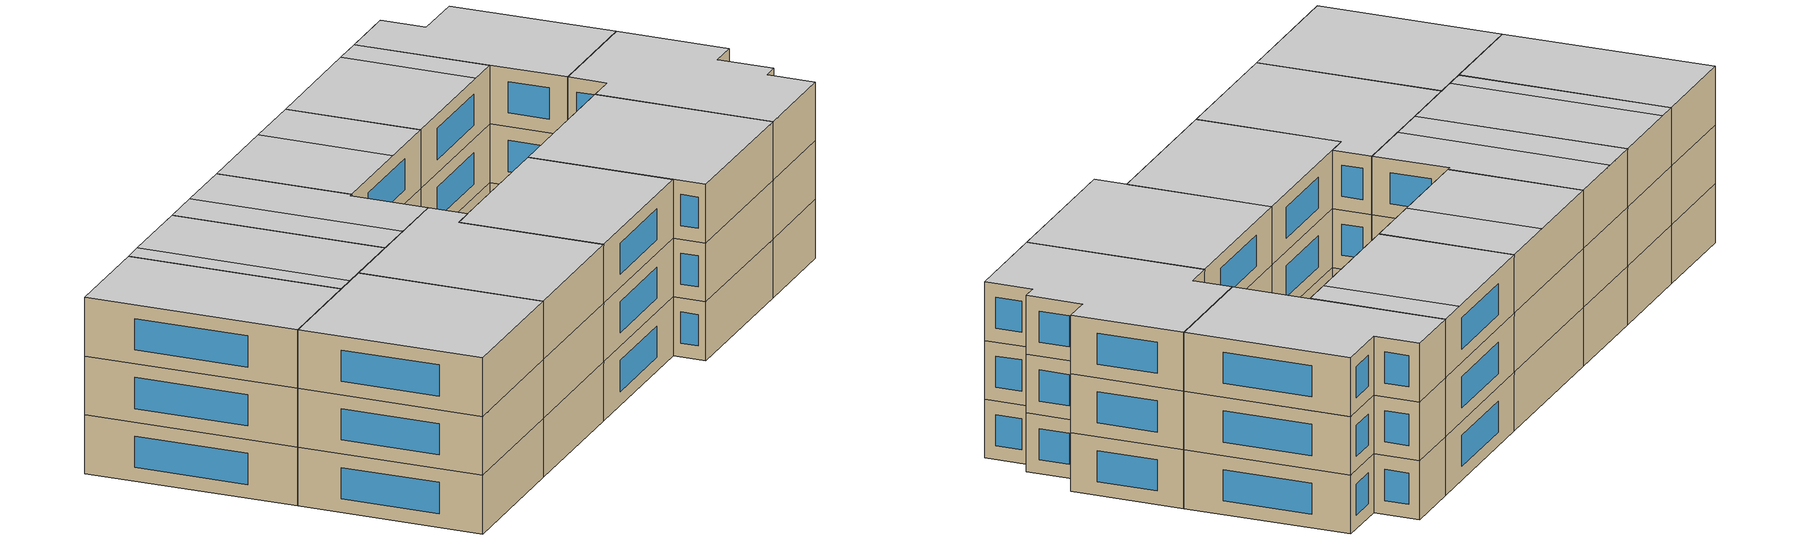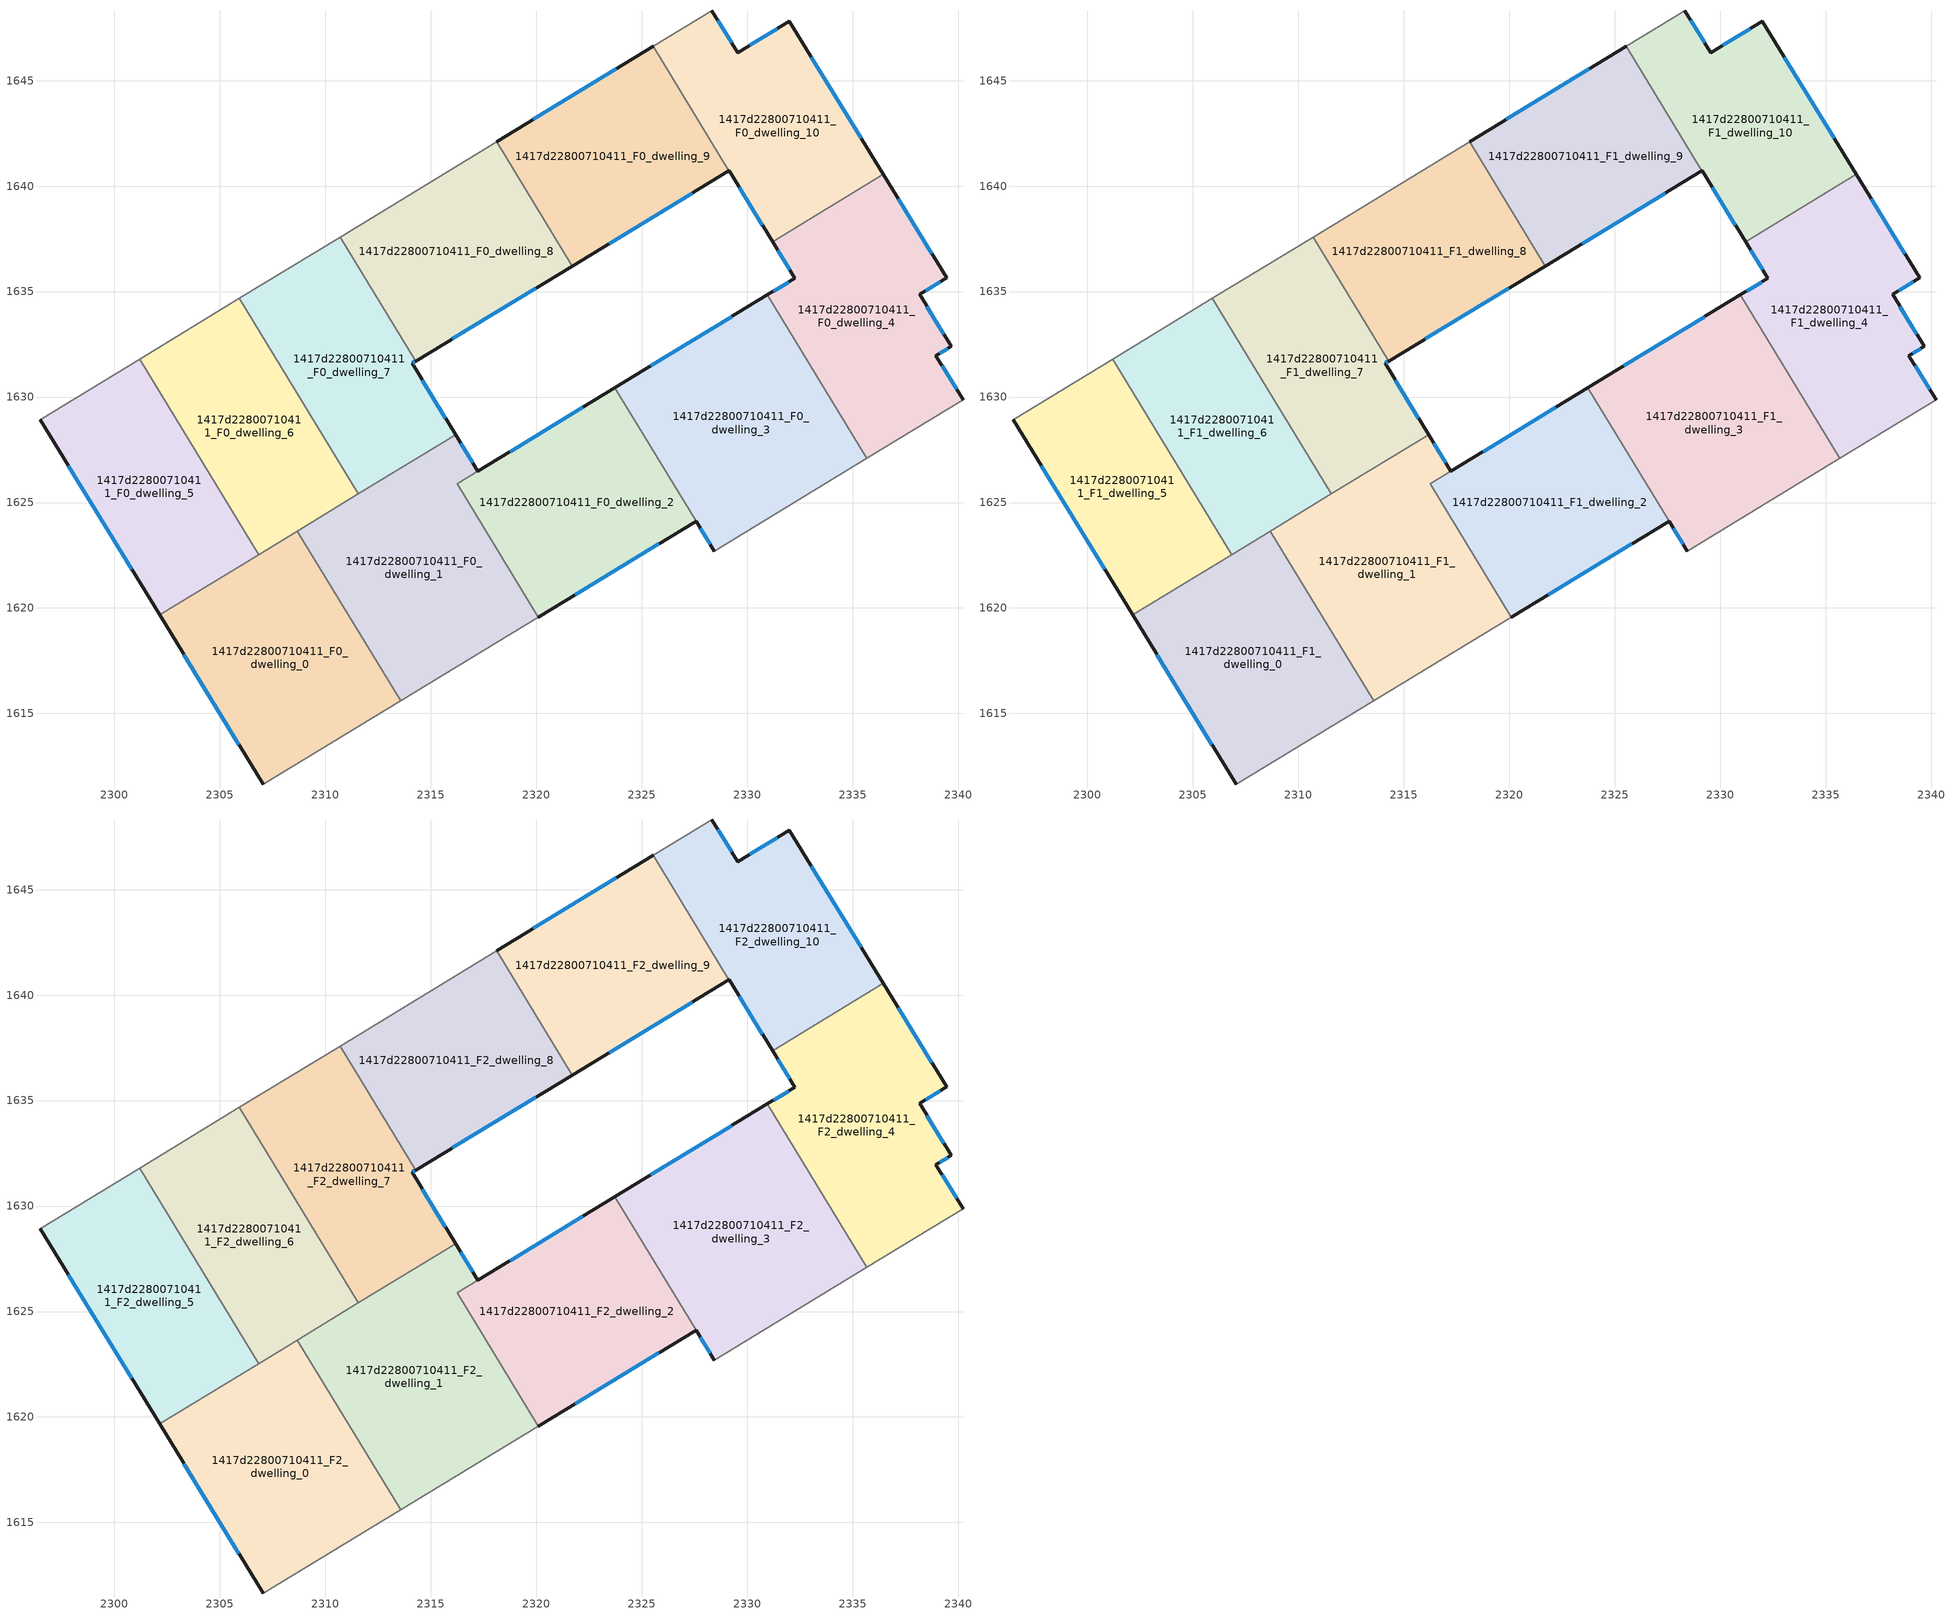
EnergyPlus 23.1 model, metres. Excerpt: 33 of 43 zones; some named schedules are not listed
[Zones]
1417d22800710411_F0_dwelling_0
 floor ground (EU_floor_Construction): 2308.67,1623.65 2313.57,1615.6 2307.06,1611.64 2302.14,1619.67 z0
 wall outside (EU_wall_Construction): 2302.14,1619.67 2307.06,1611.64 z0:3
 wall adiabatic (EU_wall_Construction): 2307.06,1611.64 2313.57,1615.6 z0:3
 wall to 1417d22800710411_F0_dwelling_1 (EU_wall_Construction): 2313.57,1615.6 2308.67,1623.65 z0:3
 wall to 1417d22800710411_F0_dwelling_5 (EU_wall_Construction): 2306.84,1622.53 2302.14,1619.67 z0:3
 wall to 1417d22800710411_F0_dwelling_6 (EU_wall_Construction): 2308.67,1623.65 2306.84,1622.53 z0:3
 window (EU_Window_Construction): 2303.3,1617.78 2305.9,1613.52 z0.7:2.3
1417d22800710411_F0_dwelling_1
 floor ground (EU_floor_Construction): 2317.23,1626.49 2316.25,1625.89 2320.1,1619.57 2313.57,1615.6 2308.67,1623.65 2316.18,1628.21 z0
 wall outside (EU_wall_Construction): 2317.23,1626.49 2316.18,1628.21 z0:3
 wall to 1417d22800710411_F0_dwelling_2 (EU_wall_Construction): 2316.25,1625.89 2317.23,1626.49 / 2320.1,1619.57 2316.25,1625.88 z0:3
 wall adiabatic (EU_wall_Construction): 2313.57,1615.6 2320.1,1619.57 z0:3
 wall to 1417d22800710411_F0_dwelling_7 (EU_wall_Construction): 2316.18,1628.21 2311.56,1625.4 z0:3
 wall to 1417d22800710411_F0_dwelling_6 (EU_wall_Construction): 2311.56,1625.4 2308.67,1623.65 z0:3
 window (EU_Window_Construction): 2316.98,1626.89 2316.42,1627.81 z0.7:2.3
1417d22800710411_F0_dwelling_10
 floor ground (EU_floor_Construction): 2332,1647.82 2336.45,1640.55 2331.21,1637.37 2329.14,1640.74 2329.13,1640.73 2325.54,1646.62 2328.33,1648.32 2329.54,1646.33 z0
 wall outside (EU_wall_Construction): 2336.45,1640.55 2332,1647.82 2329.54,1646.33 2328.33,1648.32 / 2329.13,1640.73 2329.14,1640.74 2331.21,1637.37 z0:3
 wall to 1417d22800710411_F0_dwelling_9 (EU_wall_Construction): 2325.54,1646.62 2329.13,1640.73 z0:3
 wall adiabatic (EU_wall_Construction): 2328.33,1648.32 2325.54,1646.62 z0:3
 wall to 1417d22800710411_F0_dwelling_4 (EU_wall_Construction): 2331.21,1637.37 2336.45,1640.55 z0:3
 window (EU_Window_Construction): 2335.4,1642.26 2333.05,1646.11 / 2329.63,1639.95 2330.72,1638.16 / 2329.26,1646.8 2328.61,1647.85 / 2331.42,1647.47 2330.12,1646.68 z0.7:2.3
1417d22800710411_F0_dwelling_2
 floor ground (EU_floor_Construction): 2323.72,1630.44 2327.57,1624.12 2320.1,1619.57 2316.25,1625.88 z0
 wall outside (EU_wall_Construction): 2323.72,1630.44 2317.23,1626.49 / 2320.1,1619.57 2327.57,1624.12 z0:3
 wall to 1417d22800710411_F0_dwelling_3 (EU_wall_Construction): 2327.57,1624.12 2323.72,1630.44 z0:3
 window (EU_Window_Construction): 2322.2,1629.51 2318.76,1627.42 / 2321.85,1620.64 2325.82,1623.05 z0.7:2.3
1417d22800710411_F0_dwelling_3
 floor ground (EU_floor_Construction): 2330.96,1634.84 2335.67,1627.1 2328.44,1622.7 2323.72,1630.44 z0
 wall outside (EU_wall_Construction): 2330.96,1634.84 2323.72,1630.44 / 2327.57,1624.12 2328.44,1622.7 z0:3
 wall to 1417d22800710411_F0_dwelling_4 (EU_wall_Construction): 2335.67,1627.1 2330.96,1634.84 z0:3
 wall adiabatic (EU_wall_Construction): 2328.44,1622.7 2335.67,1627.1 z0:3
 window (EU_Window_Construction): 2329.26,1633.81 2325.42,1631.47 / 2327.78,1623.79 2328.24,1623.03 z0.7:2.3
1417d22800710411_F0_dwelling_4
 floor ground (EU_floor_Construction): 2336.45,1640.55 2339.45,1635.65 2338.17,1634.87 2339.67,1632.4 2338.95,1631.97 2340.23,1629.87 2335.67,1627.1 2330.96,1634.84 2332.27,1635.63 2331.21,1637.37 z0
 wall outside (EU_wall_Construction): 2340.23,1629.87 2338.95,1631.97 2339.67,1632.4 2338.17,1634.87 2339.45,1635.65 2336.45,1640.55 / 2331.21,1637.37 2332.27,1635.63 2330.96,1634.84 z0:3
 wall adiabatic (EU_wall_Construction): 2335.67,1627.1 2340.23,1629.87 z0:3
 window (EU_Window_Construction): 2338.75,1636.8 2337.15,1639.4 / 2338.47,1635.05 2339.15,1635.46 / 2339.32,1632.98 2338.52,1634.29 / 2339.12,1632.07 2339.5,1632.3 / 2339.93,1630.36 2339.25,1631.47 / 2331.96,1635.45 2331.27,1635.03 / 2331.46,1636.96 2332.02,1636.04 z0.7:2.3
1417d22800710411_F0_dwelling_5
 floor ground (EU_floor_Construction): 2301.2,1631.8 2306.84,1622.53 2302.14,1619.67 2296.47,1628.92 z0
 wall outside (EU_wall_Construction): 2296.47,1628.92 2302.14,1619.67 z0:3
 wall adiabatic (EU_wall_Construction): 2301.2,1631.8 2296.47,1628.92 z0:3
 wall to 1417d22800710411_F0_dwelling_6 (EU_wall_Construction): 2306.84,1622.53 2301.2,1631.8 z0:3
 window (EU_Window_Construction): 2297.8,1626.75 2300.81,1621.84 z0.7:2.3
1417d22800710411_F0_dwelling_6
 floor ground (EU_floor_Construction): 2305.92,1634.68 2311.56,1625.4 2306.84,1622.53 2301.2,1631.8 z0
 wall adiabatic (EU_wall_Construction): 2305.92,1634.68 2301.2,1631.8 z0:3
 wall to 1417d22800710411_F0_dwelling_7 (EU_wall_Construction): 2311.56,1625.4 2305.92,1634.68 z0:3
1417d22800710411_F0_dwelling_7
 floor ground (EU_floor_Construction): 2310.7,1637.58 2314.28,1631.7 2314.11,1631.59 2316.18,1628.21 2311.56,1625.4 2305.92,1634.68 z0
 wall outside (EU_wall_Construction): 2316.18,1628.21 2314.11,1631.59 2314.28,1631.7 z0:3
 wall adiabatic (EU_wall_Construction): 2310.7,1637.58 2305.92,1634.68 z0:3
 wall to 1417d22800710411_F0_dwelling_8 (EU_wall_Construction): 2314.28,1631.7 2310.7,1637.58 z0:3
 window (EU_Window_Construction): 2315.69,1629.01 2314.6,1630.8 / 2314.15,1631.62 2314.24,1631.67 z0.7:2.3
1417d22800710411_F0_dwelling_8
 floor ground (EU_floor_Construction): 2318.12,1642.11 2321.71,1636.21 2314.28,1631.7 2310.7,1637.58 z0
 wall outside (EU_wall_Construction): 2314.28,1631.7 2321.71,1636.21 z0:3
 wall adiabatic (EU_wall_Construction): 2318.12,1642.11 2310.7,1637.58 z0:3
 wall to 1417d22800710411_F0_dwelling_9 (EU_wall_Construction): 2321.71,1636.21 2318.12,1642.11 z0:3
 window (EU_Window_Construction): 2316.02,1632.76 2319.96,1635.15 z0.7:2.3
1417d22800710411_F0_dwelling_9
 floor ground (EU_floor_Construction): 2325.54,1646.62 2329.13,1640.73 2321.71,1636.21 2318.12,1642.11 z0
 wall outside (EU_wall_Construction): 2325.54,1646.62 2318.12,1642.11 / 2321.71,1636.21 2329.13,1640.73 z0:3
 window (EU_Window_Construction): 2323.8,1645.56 2319.86,1643.17 / 2323.45,1637.27 2327.39,1639.67 z0.7:2.3
1417d22800710411_F1_dwelling_0
 floor to 1417d22800710411_F0_dwelling_0 (EU_floor_Construction): 2308.67,1623.65 2313.57,1615.6 2307.06,1611.64 2302.14,1619.67 z3
 wall outside (EU_wall_Construction): 2302.14,1619.67 2307.06,1611.64 z3:6
 wall adiabatic (EU_wall_Construction): 2307.06,1611.64 2313.57,1615.6 z3:6
 wall to 1417d22800710411_F1_dwelling_1 (EU_wall_Construction): 2313.57,1615.6 2308.67,1623.65 z3:6
 wall to 1417d22800710411_F1_dwelling_5 (EU_wall_Construction): 2306.84,1622.53 2302.14,1619.67 z3:6
 wall to 1417d22800710411_F1_dwelling_6 (EU_wall_Construction): 2308.67,1623.65 2306.84,1622.53 z3:6
 window (EU_Window_Construction): 2303.3,1617.78 2305.9,1613.52 z3.7:5.3
1417d22800710411_F1_dwelling_1
 floor to 1417d22800710411_F0_dwelling_1 (EU_floor_Construction): 2317.23,1626.49 2316.25,1625.89 2320.1,1619.57 2313.57,1615.6 2308.67,1623.65 2316.18,1628.21 z3
 wall outside (EU_wall_Construction): 2317.23,1626.49 2316.18,1628.21 z3:6
 wall to 1417d22800710411_F1_dwelling_2 (EU_wall_Construction): 2316.25,1625.89 2317.23,1626.49 / 2320.1,1619.57 2316.25,1625.88 z3:6
 wall adiabatic (EU_wall_Construction): 2313.57,1615.6 2320.1,1619.57 z3:6
 wall to 1417d22800710411_F1_dwelling_7 (EU_wall_Construction): 2316.18,1628.21 2311.56,1625.4 z3:6
 wall to 1417d22800710411_F1_dwelling_6 (EU_wall_Construction): 2311.56,1625.4 2308.67,1623.65 z3:6
 window (EU_Window_Construction): 2316.98,1626.89 2316.42,1627.81 z3.7:5.3
1417d22800710411_F1_dwelling_10
 floor to 1417d22800710411_F0_dwelling_10 (EU_floor_Construction): 2332,1647.82 2336.45,1640.55 2331.21,1637.37 2329.14,1640.74 2329.13,1640.73 2325.54,1646.62 2328.33,1648.32 2329.54,1646.33 z3
 wall outside (EU_wall_Construction): 2336.45,1640.55 2332,1647.82 2329.54,1646.33 2328.33,1648.32 / 2329.13,1640.73 2329.14,1640.74 2331.21,1637.37 z3:6
 wall to 1417d22800710411_F1_dwelling_9 (EU_wall_Construction): 2325.54,1646.62 2329.13,1640.73 z3:6
 wall adiabatic (EU_wall_Construction): 2328.33,1648.32 2325.54,1646.62 z3:6
 wall to 1417d22800710411_F1_dwelling_4 (EU_wall_Construction): 2331.21,1637.37 2336.45,1640.55 z3:6
 window (EU_Window_Construction): 2335.4,1642.26 2333.05,1646.11 / 2329.63,1639.95 2330.72,1638.16 / 2329.26,1646.8 2328.61,1647.85 / 2331.42,1647.47 2330.12,1646.68 z3.7:5.3
1417d22800710411_F1_dwelling_2
 floor to 1417d22800710411_F0_dwelling_2 (EU_floor_Construction): 2323.72,1630.44 2327.57,1624.12 2320.1,1619.57 2316.25,1625.88 z3
 wall outside (EU_wall_Construction): 2323.72,1630.44 2317.23,1626.49 / 2320.1,1619.57 2327.57,1624.12 z3:6
 wall to 1417d22800710411_F1_dwelling_3 (EU_wall_Construction): 2327.57,1624.12 2323.72,1630.44 z3:6
 window (EU_Window_Construction): 2322.2,1629.51 2318.76,1627.42 / 2321.85,1620.64 2325.82,1623.05 z3.7:5.3
1417d22800710411_F1_dwelling_3
 floor to 1417d22800710411_F0_dwelling_3 (EU_floor_Construction): 2330.96,1634.84 2335.67,1627.1 2328.44,1622.7 2323.72,1630.44 z3
 wall outside (EU_wall_Construction): 2330.96,1634.84 2323.72,1630.44 / 2327.57,1624.12 2328.44,1622.7 z3:6
 wall to 1417d22800710411_F1_dwelling_4 (EU_wall_Construction): 2335.67,1627.1 2330.96,1634.84 z3:6
 wall adiabatic (EU_wall_Construction): 2328.44,1622.7 2335.67,1627.1 z3:6
 window (EU_Window_Construction): 2329.26,1633.81 2325.42,1631.47 / 2327.78,1623.79 2328.24,1623.03 z3.7:5.3
1417d22800710411_F1_dwelling_4
 floor to 1417d22800710411_F0_dwelling_4 (EU_floor_Construction): 2336.45,1640.55 2339.45,1635.65 2338.17,1634.87 2339.67,1632.4 2338.95,1631.97 2340.23,1629.87 2335.67,1627.1 2330.96,1634.84 2332.27,1635.63 2331.21,1637.37 z3
 wall outside (EU_wall_Construction): 2340.23,1629.87 2338.95,1631.97 2339.67,1632.4 2338.17,1634.87 2339.45,1635.65 2336.45,1640.55 / 2331.21,1637.37 2332.27,1635.63 2330.96,1634.84 z3:6
 wall adiabatic (EU_wall_Construction): 2335.67,1627.1 2340.23,1629.87 z3:6
 window (EU_Window_Construction): 2338.75,1636.8 2337.15,1639.4 / 2338.47,1635.05 2339.15,1635.46 / 2339.32,1632.98 2338.52,1634.29 / 2339.12,1632.07 2339.5,1632.3 / 2339.93,1630.36 2339.25,1631.47 / 2331.96,1635.45 2331.27,1635.03 / 2331.46,1636.96 2332.02,1636.04 z3.7:5.3
1417d22800710411_F1_dwelling_5
 floor to 1417d22800710411_F0_dwelling_5 (EU_floor_Construction): 2301.2,1631.8 2306.84,1622.53 2302.14,1619.67 2296.47,1628.92 z3
 wall outside (EU_wall_Construction): 2296.47,1628.92 2302.14,1619.67 z3:6
 wall adiabatic (EU_wall_Construction): 2301.2,1631.8 2296.47,1628.92 z3:6
 wall to 1417d22800710411_F1_dwelling_6 (EU_wall_Construction): 2306.84,1622.53 2301.2,1631.8 z3:6
 window (EU_Window_Construction): 2297.8,1626.75 2300.81,1621.84 z3.7:5.3
1417d22800710411_F1_dwelling_6
 floor to 1417d22800710411_F0_dwelling_6 (EU_floor_Construction): 2305.92,1634.68 2311.56,1625.4 2306.84,1622.53 2301.2,1631.8 z3
 wall adiabatic (EU_wall_Construction): 2305.92,1634.68 2301.2,1631.8 z3:6
 wall to 1417d22800710411_F1_dwelling_7 (EU_wall_Construction): 2311.56,1625.4 2305.92,1634.68 z3:6
1417d22800710411_F1_dwelling_7
 floor to 1417d22800710411_F0_dwelling_7 (EU_floor_Construction): 2310.7,1637.58 2314.28,1631.7 2314.11,1631.59 2316.18,1628.21 2311.56,1625.4 2305.92,1634.68 z3
 wall outside (EU_wall_Construction): 2316.18,1628.21 2314.11,1631.59 2314.28,1631.7 z3:6
 wall adiabatic (EU_wall_Construction): 2310.7,1637.58 2305.92,1634.68 z3:6
 wall to 1417d22800710411_F1_dwelling_8 (EU_wall_Construction): 2314.28,1631.7 2310.7,1637.58 z3:6
 window (EU_Window_Construction): 2315.69,1629.01 2314.6,1630.8 / 2314.15,1631.62 2314.24,1631.67 z3.7:5.3
1417d22800710411_F1_dwelling_8
 floor to 1417d22800710411_F0_dwelling_8 (EU_floor_Construction): 2318.12,1642.11 2321.71,1636.21 2314.28,1631.7 2310.7,1637.58 z3
 wall outside (EU_wall_Construction): 2314.28,1631.7 2321.71,1636.21 z3:6
 wall adiabatic (EU_wall_Construction): 2318.12,1642.11 2310.7,1637.58 z3:6
 wall to 1417d22800710411_F1_dwelling_9 (EU_wall_Construction): 2321.71,1636.21 2318.12,1642.11 z3:6
 window (EU_Window_Construction): 2316.02,1632.76 2319.96,1635.15 z3.7:5.3
1417d22800710411_F1_dwelling_9
 floor to 1417d22800710411_F0_dwelling_9 (EU_floor_Construction): 2325.54,1646.62 2329.13,1640.73 2321.71,1636.21 2318.12,1642.11 z3
 wall outside (EU_wall_Construction): 2325.54,1646.62 2318.12,1642.11 / 2321.71,1636.21 2329.13,1640.73 z3:6
 window (EU_Window_Construction): 2323.8,1645.56 2319.86,1643.17 / 2323.45,1637.27 2327.39,1639.67 z3.7:5.3
1417d22800710411_F2_dwelling_0
 floor to 1417d22800710411_F1_dwelling_0 (EU_floor_Construction): 2308.67,1623.65 2313.57,1615.6 2307.06,1611.64 2302.14,1619.67 z6
 wall outside (EU_wall_Construction): 2302.14,1619.67 2307.06,1611.64 z6:9
 wall adiabatic (EU_wall_Construction): 2307.06,1611.64 2313.57,1615.6 z6:9
 wall to 1417d22800710411_F2_dwelling_1 (EU_wall_Construction): 2313.57,1615.6 2308.67,1623.65 z6:9
 wall to 1417d22800710411_F2_dwelling_5 (EU_wall_Construction): 2306.84,1622.53 2302.14,1619.67 z6:9
 wall to 1417d22800710411_F2_dwelling_6 (EU_wall_Construction): 2308.67,1623.65 2306.84,1622.53 z6:9
 window (EU_Window_Construction): 2303.3,1617.78 2305.9,1613.52 z6.7:8.3
 ceiling to 1417d22800710411_F3_dwelling_0 (EU_floor_Construction): 2313.57,1615.6 2308.67,1623.65 2302.14,1619.67 2307.06,1611.64 z9
1417d22800710411_F2_dwelling_1
 floor to 1417d22800710411_F1_dwelling_1 (EU_floor_Construction): 2317.23,1626.49 2316.25,1625.89 2320.1,1619.57 2313.57,1615.6 2308.67,1623.65 2316.18,1628.21 z6
 wall outside (EU_wall_Construction): 2317.23,1626.49 2316.18,1628.21 z6:9
 wall to 1417d22800710411_F2_dwelling_2 (EU_wall_Construction): 2316.25,1625.89 2317.23,1626.49 / 2320.1,1619.57 2316.25,1625.88 z6:9
 wall adiabatic (EU_wall_Construction): 2313.57,1615.6 2320.1,1619.57 z6:9
 wall to 1417d22800710411_F2_dwelling_7 (EU_wall_Construction): 2316.18,1628.21 2311.56,1625.4 z6:9
 wall to 1417d22800710411_F2_dwelling_6 (EU_wall_Construction): 2311.56,1625.4 2308.67,1623.65 z6:9
 window (EU_Window_Construction): 2316.98,1626.89 2316.42,1627.81 z6.7:8.3
 ceiling to 1417d22800710411_F3_dwelling_1 (EU_floor_Construction): 2320.1,1619.57 2316.25,1625.89 2317.23,1626.49 2316.18,1628.21 2308.67,1623.65 2313.57,1615.6 z9
1417d22800710411_F2_dwelling_10
 floor to 1417d22800710411_F1_dwelling_10 (EU_floor_Construction): 2332,1647.82 2336.45,1640.55 2331.21,1637.37 2329.14,1640.74 2329.13,1640.73 2325.54,1646.62 2328.33,1648.32 2329.54,1646.33 z6
 wall outside (EU_wall_Construction): 2336.45,1640.55 2332,1647.82 2329.54,1646.33 2328.33,1648.32 / 2329.13,1640.73 2329.14,1640.74 2331.21,1637.37 z6:9
 wall to 1417d22800710411_F2_dwelling_9 (EU_wall_Construction): 2325.54,1646.62 2329.13,1640.73 z6:9
 wall adiabatic (EU_wall_Construction): 2328.33,1648.32 2325.54,1646.62 z6:9
 wall to 1417d22800710411_F2_dwelling_4 (EU_wall_Construction): 2331.21,1637.37 2336.45,1640.55 z6:9
 window (EU_Window_Construction): 2335.4,1642.26 2333.05,1646.11 / 2329.63,1639.95 2330.72,1638.16 / 2329.26,1646.8 2328.61,1647.85 / 2331.42,1647.47 2330.12,1646.68 z6.7:8.3
 ceiling to 1417d22800710411_F3_dwelling_9 (EU_floor_Construction): 2336.45,1640.55 2332,1647.82 2329.54,1646.33 2328.33,1648.32 2325.54,1646.62 2329.13,1640.73 2329.14,1640.74 2331.21,1637.37 z9
1417d22800710411_F2_dwelling_2
 floor to 1417d22800710411_F1_dwelling_2 (EU_floor_Construction): 2323.72,1630.44 2327.57,1624.12 2320.1,1619.57 2316.25,1625.88 z6
 wall outside (EU_wall_Construction): 2323.72,1630.44 2317.23,1626.49 / 2320.1,1619.57 2327.57,1624.12 z6:9
 wall to 1417d22800710411_F2_dwelling_3 (EU_wall_Construction): 2327.57,1624.12 2323.72,1630.44 z6:9
 window (EU_Window_Construction): 2322.2,1629.51 2318.76,1627.42 / 2321.85,1620.64 2325.82,1623.05 z6.7:8.3
 ceiling to 1417d22800710411_F3_dwelling_2 (EU_floor_Construction): 2327.57,1624.12 2323.72,1630.44 2316.25,1625.88 2320.1,1619.57 z9
1417d22800710411_F2_dwelling_3
 floor to 1417d22800710411_F1_dwelling_3 (EU_floor_Construction): 2330.96,1634.84 2335.67,1627.1 2328.44,1622.7 2323.72,1630.44 z6
 wall outside (EU_wall_Construction): 2330.96,1634.84 2323.72,1630.44 / 2327.57,1624.12 2328.44,1622.7 z6:9
 wall to 1417d22800710411_F2_dwelling_4 (EU_wall_Construction): 2335.67,1627.1 2330.96,1634.84 z6:9
 wall adiabatic (EU_wall_Construction): 2328.44,1622.7 2335.67,1627.1 z6:9
 window (EU_Window_Construction): 2329.26,1633.81 2325.42,1631.47 / 2327.78,1623.79 2328.24,1623.03 z6.7:8.3
 ceiling to 1417d22800710411_F3_dwelling_3 (EU_floor_Construction): 2335.67,1627.1 2330.96,1634.84 2323.72,1630.44 2328.44,1622.7 z9
1417d22800710411_F2_dwelling_4
 floor to 1417d22800710411_F1_dwelling_4 (EU_floor_Construction): 2336.45,1640.55 2339.45,1635.65 2338.17,1634.87 2339.67,1632.4 2338.95,1631.97 2340.23,1629.87 2335.67,1627.1 2330.96,1634.84 2332.27,1635.63 2331.21,1637.37 z6
 wall outside (EU_wall_Construction): 2340.23,1629.87 2338.95,1631.97 2339.67,1632.4 2338.17,1634.87 2339.45,1635.65 2336.45,1640.55 / 2331.21,1637.37 2332.27,1635.63 2330.96,1634.84 z6:9
 wall adiabatic (EU_wall_Construction): 2335.67,1627.1 2340.23,1629.87 z6:9
 window (EU_Window_Construction): 2338.75,1636.8 2337.15,1639.4 / 2338.47,1635.05 2339.15,1635.46 / 2339.32,1632.98 2338.52,1634.29 / 2339.12,1632.07 2339.5,1632.3 / 2339.93,1630.36 2339.25,1631.47 / 2331.96,1635.45 2331.27,1635.03 / 2331.46,1636.96 2332.02,1636.04 z6.7:8.3
 ceiling to 1417d22800710411_F3_dwelling_4 (EU_floor_Construction): 2340.23,1629.87 2338.95,1631.97 2339.67,1632.4 2338.17,1634.87 2339.45,1635.65 2336.45,1640.55 2331.21,1637.37 2332.27,1635.63 2330.96,1634.84 2335.67,1627.1 z9
1417d22800710411_F2_dwelling_5
 floor to 1417d22800710411_F1_dwelling_5 (EU_floor_Construction): 2301.2,1631.8 2306.84,1622.53 2302.14,1619.67 2296.47,1628.92 z6
 wall outside (EU_wall_Construction): 2296.47,1628.92 2302.14,1619.67 z6:9
 wall adiabatic (EU_wall_Construction): 2301.2,1631.8 2296.47,1628.92 z6:9
 wall to 1417d22800710411_F2_dwelling_6 (EU_wall_Construction): 2306.84,1622.53 2301.2,1631.8 z6:9
 window (EU_Window_Construction): 2297.8,1626.75 2300.81,1621.84 z6.7:8.3
 ceiling to 1417d22800710411_F3_dwelling_5 (EU_floor_Construction): 2306.84,1622.53 2301.2,1631.8 2296.47,1628.92 2302.14,1619.67 z9
1417d22800710411_F2_dwelling_6
 floor to 1417d22800710411_F1_dwelling_6 (EU_floor_Construction): 2305.92,1634.68 2311.56,1625.4 2306.84,1622.53 2301.2,1631.8 z6
 wall adiabatic (EU_wall_Construction): 2305.92,1634.68 2301.2,1631.8 z6:9
 wall to 1417d22800710411_F2_dwelling_7 (EU_wall_Construction): 2311.56,1625.4 2305.92,1634.68 z6:9
 ceiling adiabatic (EU_roof_Construction): 2311.56,1625.4 2305.92,1634.68 2302.14,1632.38 2307.79,1623.11 z9
 ceiling to 1417d22800710411_F3_dwelling_5 (EU_floor_Construction): 2307.79,1623.11 2302.14,1632.38 2301.2,1631.8 2306.84,1622.53 z9
1417d22800710411_F2_dwelling_7
 floor to 1417d22800710411_F1_dwelling_7 (EU_floor_Construction): 2310.7,1637.58 2314.28,1631.7 2314.11,1631.59 2316.18,1628.21 2311.56,1625.4 2305.92,1634.68 z6
 wall outside (EU_wall_Construction): 2316.18,1628.21 2314.11,1631.59 2314.28,1631.7 z6:9
 wall adiabatic (EU_wall_Construction): 2310.7,1637.58 2305.92,1634.68 z6:9
 wall to 1417d22800710411_F2_dwelling_8 (EU_wall_Construction): 2314.28,1631.7 2310.7,1637.58 z6:9
 window (EU_Window_Construction): 2315.69,1629.01 2314.6,1630.8 / 2314.15,1631.62 2314.24,1631.67 z6.7:8.3
 ceiling to 1417d22800710411_F3_dwelling_7 (EU_floor_Construction): 2316.18,1628.21 2314.11,1631.59 2314.28,1631.7 2310.7,1637.58 2307.8,1635.82 2313.45,1626.55 z9
 ceiling to 1417d22800710411_F3_dwelling_6 (EU_floor_Construction): 2313.45,1626.55 2307.8,1635.82 2305.92,1634.68 2311.56,1625.4 z9
1417d22800710411_F2_dwelling_8
 floor to 1417d22800710411_F1_dwelling_8 (EU_floor_Construction): 2318.12,1642.11 2321.71,1636.21 2314.28,1631.7 2310.7,1637.58 z6
 wall outside (EU_wall_Construction): 2314.28,1631.7 2321.71,1636.21 z6:9
 wall adiabatic (EU_wall_Construction): 2318.12,1642.11 2310.7,1637.58 z6:9
 wall to 1417d22800710411_F2_dwelling_9 (EU_wall_Construction): 2321.71,1636.21 2318.12,1642.11 z6:9
 window (EU_Window_Construction): 2316.02,1632.76 2319.96,1635.15 z6.7:8.3
 ceiling to 1417d22800710411_F3_dwelling_8 (EU_floor_Construction): 2321.71,1636.21 2318.12,1642.1 2315.15,1640.3 2318.74,1634.41 z9
 ceiling to 1417d22800710411_F3_dwelling_7 (EU_floor_Construction): 2318.74,1634.41 2315.15,1640.3 2310.7,1637.58 2314.28,1631.7 z9
1417d22800710411_F2_dwelling_9
 floor to 1417d22800710411_F1_dwelling_9 (EU_floor_Construction): 2325.54,1646.62 2329.13,1640.73 2321.71,1636.21 2318.12,1642.11 z6
 wall outside (EU_wall_Construction): 2325.54,1646.62 2318.12,1642.11 / 2321.71,1636.21 2329.13,1640.73 z6:9
 window (EU_Window_Construction): 2323.8,1645.56 2319.86,1643.17 / 2323.45,1637.27 2327.39,1639.67 z6.7:8.3
 ceiling to 1417d22800710411_F3_dwelling_8 (EU_floor_Construction): 2327.64,1639.83 2324.06,1645.72 2318.12,1642.1 2321.71,1636.21 z9
 ceiling to 1417d22800710411_F3_dwelling_9 (EU_floor_Construction): 2329.13,1640.73 2325.54,1646.62 2324.06,1645.72 2327.64,1639.83 z9
[Building]
EU S2 Campaign: North Axis=0; Terrain=City; Solar Distribution=FullExterior
[Site:Location]
Budapest.Ferenc.Liszt.Intl.AP: Latitude=47.437; Longitude=19.256; Time Zone=1; Elevation=185
[SizingPeriod:WeatherFileDays]
AnnualSizingPeriod: Begin Month=1; Begin Day of Month=1; End Month=12; End Day of Month=31; Day of Week for Start Day=Monday; Use Weather File Daylight Saving Period=No; Use Weather File Rain and Snow Indicators=No
[MATERIAL]
EU_InternalMass_Material: Roughness=MediumRough; Thickness=0.1; Conductivity=1; Density=1800; Specific Heat=900; Thermal Absorptance=0.9; Solar Absorptance=0.7; Visible Absorptance=0.7
[MATERIAL:NOMASS] Roughness=MediumRough; Thermal Absorptance=0.9; Solar Absorptance=0.7; Visible Absorptance=0.7
Name | Thermal Resistance
EU_wall_NoMass | 0.832559
EU_roof_NoMass | 1.39638
EU_floor_NoMass | 0.872794
[WINDOWMATERIAL:SIMPLEGLAZINGSYSTEM]
EU_Window_SimpleGlazing: UFactor=2.79869; Solar Heat Gain Coefficient=0.75; Visible Transmittance=0.75
[CONSTRUCTION]
EU_wall_Construction: EU_wall_NoMass
EU_roof_Construction: EU_roof_NoMass
EU_floor_Construction: EU_floor_NoMass
EU_Window_Construction: EU_Window_SimpleGlazing
EU_InternalMass_Construction: EU_InternalMass_Material
[ZONE] Type=1; Multiplier=1; Ceiling Height=autocalculate; Floor Area=autocalculate; Part of Total Floor Area=Yes
Name | Volume
1417d22800710411_F0_dwelling_0; 1417d22800710411_F1_dwelling_0; 1417d22800710411_F2_dwelling_0 | 215.779
1417d22800710411_F0_dwelling_1; 1417d22800710411_F1_dwelling_1; 1417d22800710411_F2_dwelling_1 | 222.773
1417d22800710411_F0_dwelling_10; 1417d22800710411_F1_dwelling_10; 1417d22800710411_F2_dwelling_10 | 179.833
1417d22800710411_F0_dwelling_2; 1417d22800710411_F1_dwelling_2; 1417d22800710411_F2_dwelling_2 | 194.183
1417d22800710411_F0_dwelling_3; 1417d22800710411_F1_dwelling_3; 1417d22800710411_F2_dwelling_3 | 230.308
1417d22800710411_F0_dwelling_4; 1417d22800710411_F1_dwelling_4; 1417d22800710411_F2_dwelling_4 | 215.796
1417d22800710411_F0_dwelling_5; 1417d22800710411_F1_dwelling_5; 1417d22800710411_F2_dwelling_5 | 179.81
1417d22800710411_F0_dwelling_6; 1417d22800710411_F1_dwelling_6; 1417d22800710411_F2_dwelling_6 | 179.83
1417d22800710411_F0_dwelling_7; 1417d22800710411_F1_dwelling_7; 1417d22800710411_F2_dwelling_7 | 179.837
1417d22800710411_F0_dwelling_8; 1417d22800710411_F1_dwelling_8; 1417d22800710411_F2_dwelling_8 | 179.835
1417d22800710411_F0_dwelling_9; 1417d22800710411_F1_dwelling_9; 1417d22800710411_F2_dwelling_9 | 179.819
[INTERNALMASS] Construction=EU_InternalMass_Construction
Name | Zone or ZoneList | Surface Area
1417d22800710411_F0_dwelling_0_EU_InternalMass | 1417d22800710411_F0_dwelling_0 | 71.9263
1417d22800710411_F0_dwelling_1_EU_InternalMass | 1417d22800710411_F0_dwelling_1 | 74.256
1417d22800710411_F0_dwelling_2_EU_InternalMass | 1417d22800710411_F0_dwelling_2 | 64.7538
1417d22800710411_F0_dwelling_3_EU_InternalMass | 1417d22800710411_F0_dwelling_3 | 76.7793
1417d22800710411_F0_dwelling_4_EU_InternalMass | 1417d22800710411_F0_dwelling_4 | 71.9322
1417d22800710411_F0_dwelling_5_EU_InternalMass | 1417d22800710411_F0_dwelling_5 | 59.9368
1417d22800710411_F0_dwelling_6_EU_InternalMass | 1417d22800710411_F0_dwelling_6 | 59.9433
1417d22800710411_F0_dwelling_7_EU_InternalMass | 1417d22800710411_F0_dwelling_7 | 59.9457
1417d22800710411_F0_dwelling_8_EU_InternalMass | 1417d22800710411_F0_dwelling_8 | 59.9451
1417d22800710411_F0_dwelling_9_EU_InternalMass | 1417d22800710411_F0_dwelling_9 | 59.9396
1417d22800710411_F0_dwelling_10_EU_InternalMass | 1417d22800710411_F0_dwelling_10 | 59.9443
1417d22800710411_F1_dwelling_0_EU_InternalMass | 1417d22800710411_F1_dwelling_0 | 71.9263
1417d22800710411_F1_dwelling_1_EU_InternalMass | 1417d22800710411_F1_dwelling_1 | 74.256
1417d22800710411_F1_dwelling_2_EU_InternalMass | 1417d22800710411_F1_dwelling_2 | 64.7538
1417d22800710411_F1_dwelling_3_EU_InternalMass | 1417d22800710411_F1_dwelling_3 | 76.7793
1417d22800710411_F1_dwelling_4_EU_InternalMass | 1417d22800710411_F1_dwelling_4 | 71.9322
1417d22800710411_F1_dwelling_5_EU_InternalMass | 1417d22800710411_F1_dwelling_5 | 59.9368
1417d22800710411_F1_dwelling_6_EU_InternalMass | 1417d22800710411_F1_dwelling_6 | 59.9433
1417d22800710411_F1_dwelling_7_EU_InternalMass | 1417d22800710411_F1_dwelling_7 | 59.9457
1417d22800710411_F1_dwelling_8_EU_InternalMass | 1417d22800710411_F1_dwelling_8 | 59.9451
1417d22800710411_F1_dwelling_9_EU_InternalMass | 1417d22800710411_F1_dwelling_9 | 59.9396
1417d22800710411_F1_dwelling_10_EU_InternalMass | 1417d22800710411_F1_dwelling_10 | 59.9443
1417d22800710411_F2_dwelling_0_EU_InternalMass | 1417d22800710411_F2_dwelling_0 | 71.9263
1417d22800710411_F2_dwelling_1_EU_InternalMass | 1417d22800710411_F2_dwelling_1 | 74.256
1417d22800710411_F2_dwelling_2_EU_InternalMass | 1417d22800710411_F2_dwelling_2 | 64.7538
1417d22800710411_F2_dwelling_3_EU_InternalMass | 1417d22800710411_F2_dwelling_3 | 76.7793
1417d22800710411_F2_dwelling_4_EU_InternalMass | 1417d22800710411_F2_dwelling_4 | 71.9322
1417d22800710411_F2_dwelling_5_EU_InternalMass | 1417d22800710411_F2_dwelling_5 | 59.9368
1417d22800710411_F2_dwelling_6_EU_InternalMass | 1417d22800710411_F2_dwelling_6 | 59.9433
1417d22800710411_F2_dwelling_7_EU_InternalMass | 1417d22800710411_F2_dwelling_7 | 59.9457
1417d22800710411_F2_dwelling_8_EU_InternalMass | 1417d22800710411_F2_dwelling_8 | 59.9451
1417d22800710411_F2_dwelling_9_EU_InternalMass | 1417d22800710411_F2_dwelling_9 | 59.9396
1417d22800710411_F2_dwelling_10_EU_InternalMass | 1417d22800710411_F2_dwelling_10 | 59.9443
[OTHEREQUIPMENT] Fuel Type=Electricity; Design Level Calculation Method=Watts/Area; Power per Zone Floor Area=1; Fraction Latent=0; Fraction Radiant=0; Fraction Lost=0; Carbon Dioxide Generation Rate=0; EndUse Subcategory=EU_Step8_InternalGains
Name | Zone or ZoneList or Space or SpaceList | Schedule
EU_Step8_InternalGain_1417d22800710411_F0_dwelling_0_f000 | 1417d22800710411_F0_dwelling_0 | EU_Step8_GainSchedule_1417d22800710411_F0_dwelling_0_f000
EU_Step8_InternalGain_1417d22800710411_F0_dwelling_1_f000 | 1417d22800710411_F0_dwelling_1 | EU_Step8_GainSchedule_1417d22800710411_F0_dwelling_1_f000
EU_Step8_InternalGain_1417d22800710411_F0_dwelling_2_f000 | 1417d22800710411_F0_dwelling_2 | EU_Step8_GainSchedule_1417d22800710411_F0_dwelling_2_f000
EU_Step8_InternalGain_1417d22800710411_F0_dwelling_3_f000 | 1417d22800710411_F0_dwelling_3 | EU_Step8_GainSchedule_1417d22800710411_F0_dwelling_3_f000
EU_Step8_InternalGain_1417d22800710411_F0_dwelling_4_f000 | 1417d22800710411_F0_dwelling_4 | EU_Step8_GainSchedule_1417d22800710411_F0_dwelling_4_f000
EU_Step8_InternalGain_1417d22800710411_F0_dwelling_5_f000 | 1417d22800710411_F0_dwelling_5 | EU_Step8_GainSchedule_1417d22800710411_F0_dwelling_5_f000
EU_Step8_InternalGain_1417d22800710411_F0_dwelling_6_f000 | 1417d22800710411_F0_dwelling_6 | EU_Step8_GainSchedule_1417d22800710411_F0_dwelling_6_f000
EU_Step8_InternalGain_1417d22800710411_F0_dwelling_7_f000 | 1417d22800710411_F0_dwelling_7 | EU_Step8_GainSchedule_1417d22800710411_F0_dwelling_7_f000
EU_Step8_InternalGain_1417d22800710411_F0_dwelling_8_f000 | 1417d22800710411_F0_dwelling_8 | EU_Step8_GainSchedule_1417d22800710411_F0_dwelling_8_f000
EU_Step8_InternalGain_1417d22800710411_F0_dwelling_9_f000 | 1417d22800710411_F0_dwelling_9 | EU_Step8_GainSchedule_1417d22800710411_F0_dwelling_9_f000
EU_Step8_InternalGain_1417d22800710411_F0_dwelling_10_f000 | 1417d22800710411_F0_dwelling_10 | EU_Step8_GainSchedule_1417d22800710411_F0_dwelling_10_f000
EU_Step8_InternalGain_1417d22800710411_F1_dwelling_0_f000 | 1417d22800710411_F1_dwelling_0 | EU_Step8_GainSchedule_1417d22800710411_F1_dwelling_0_f000
EU_Step8_InternalGain_1417d22800710411_F1_dwelling_1_f000 | 1417d22800710411_F1_dwelling_1 | EU_Step8_GainSchedule_1417d22800710411_F1_dwelling_1_f000
EU_Step8_InternalGain_1417d22800710411_F1_dwelling_2_f000 | 1417d22800710411_F1_dwelling_2 | EU_Step8_GainSchedule_1417d22800710411_F1_dwelling_2_f000
EU_Step8_InternalGain_1417d22800710411_F1_dwelling_3_f000 | 1417d22800710411_F1_dwelling_3 | EU_Step8_GainSchedule_1417d22800710411_F1_dwelling_3_f000
EU_Step8_InternalGain_1417d22800710411_F1_dwelling_4_f000 | 1417d22800710411_F1_dwelling_4 | EU_Step8_GainSchedule_1417d22800710411_F1_dwelling_4_f000
EU_Step8_InternalGain_1417d22800710411_F1_dwelling_5_f000 | 1417d22800710411_F1_dwelling_5 | EU_Step8_GainSchedule_1417d22800710411_F1_dwelling_5_f000
EU_Step8_InternalGain_1417d22800710411_F1_dwelling_6_f000 | 1417d22800710411_F1_dwelling_6 | EU_Step8_GainSchedule_1417d22800710411_F1_dwelling_6_f000
EU_Step8_InternalGain_1417d22800710411_F1_dwelling_7_f000 | 1417d22800710411_F1_dwelling_7 | EU_Step8_GainSchedule_1417d22800710411_F1_dwelling_7_f000
EU_Step8_InternalGain_1417d22800710411_F1_dwelling_8_f000 | 1417d22800710411_F1_dwelling_8 | EU_Step8_GainSchedule_1417d22800710411_F1_dwelling_8_f000
EU_Step8_InternalGain_1417d22800710411_F1_dwelling_9_f000 | 1417d22800710411_F1_dwelling_9 | EU_Step8_GainSchedule_1417d22800710411_F1_dwelling_9_f000
EU_Step8_InternalGain_1417d22800710411_F1_dwelling_10_f000 | 1417d22800710411_F1_dwelling_10 | EU_Step8_GainSchedule_1417d22800710411_F1_dwelling_10_f000
EU_Step8_InternalGain_1417d22800710411_F2_dwelling_0_f000 | 1417d22800710411_F2_dwelling_0 | EU_Step8_GainSchedule_1417d22800710411_F2_dwelling_0_f000
EU_Step8_InternalGain_1417d22800710411_F2_dwelling_1_f000 | 1417d22800710411_F2_dwelling_1 | EU_Step8_GainSchedule_1417d22800710411_F2_dwelling_1_f000
EU_Step8_InternalGain_1417d22800710411_F2_dwelling_2_f000 | 1417d22800710411_F2_dwelling_2 | EU_Step8_GainSchedule_1417d22800710411_F2_dwelling_2_f000
EU_Step8_InternalGain_1417d22800710411_F2_dwelling_3_f000 | 1417d22800710411_F2_dwelling_3 | EU_Step8_GainSchedule_1417d22800710411_F2_dwelling_3_f000
EU_Step8_InternalGain_1417d22800710411_F2_dwelling_4_f000 | 1417d22800710411_F2_dwelling_4 | EU_Step8_GainSchedule_1417d22800710411_F2_dwelling_4_f000
EU_Step8_InternalGain_1417d22800710411_F2_dwelling_5_f000 | 1417d22800710411_F2_dwelling_5 | EU_Step8_GainSchedule_1417d22800710411_F2_dwelling_5_f000
EU_Step8_InternalGain_1417d22800710411_F2_dwelling_6_f000 | 1417d22800710411_F2_dwelling_6 | EU_Step8_GainSchedule_1417d22800710411_F2_dwelling_6_f000
EU_Step8_InternalGain_1417d22800710411_F2_dwelling_7_f000 | 1417d22800710411_F2_dwelling_7 | EU_Step8_GainSchedule_1417d22800710411_F2_dwelling_7_f000
EU_Step8_InternalGain_1417d22800710411_F2_dwelling_8_f000 | 1417d22800710411_F2_dwelling_8 | EU_Step8_GainSchedule_1417d22800710411_F2_dwelling_8_f000
EU_Step8_InternalGain_1417d22800710411_F2_dwelling_9_f000 | 1417d22800710411_F2_dwelling_9 | EU_Step8_GainSchedule_1417d22800710411_F2_dwelling_9_f000
EU_Step8_InternalGain_1417d22800710411_F2_dwelling_10_f000 | 1417d22800710411_F2_dwelling_10 | EU_Step8_GainSchedule_1417d22800710411_F2_dwelling_10_f000
[ZONEVENTILATION:DESIGNFLOWRATE] Schedule=EU_AlwaysOn; Design Flow Rate Calculation Method=AirChanges/Hour; Air Changes per Hour=0.475469; Ventilation Type=Natural; Fan Pressure Rise=0; Fan Total Efficiency=1; Constant Term Coefficient=1; Temperature Term Coefficient=0; Velocity Term Coefficient=0; Velocity Squared Term Coefficient=0; Minimum Indoor Temperature=-100; Maximum Indoor Temperature=100; Delta Temperature=-100; Minimum Outdoor Temperature=-100; Maximum Outdoor Temperature=100; Maximum Wind Speed=40
Name | Zone or ZoneList or Space or SpaceList
EU_ConstantAir_1417d22800710411_F0_dwelling_0 | 1417d22800710411_F0_dwelling_0
EU_ConstantAir_1417d22800710411_F0_dwelling_1 | 1417d22800710411_F0_dwelling_1
EU_ConstantAir_1417d22800710411_F0_dwelling_2 | 1417d22800710411_F0_dwelling_2
EU_ConstantAir_1417d22800710411_F0_dwelling_3 | 1417d22800710411_F0_dwelling_3
EU_ConstantAir_1417d22800710411_F0_dwelling_4 | 1417d22800710411_F0_dwelling_4
EU_ConstantAir_1417d22800710411_F0_dwelling_5 | 1417d22800710411_F0_dwelling_5
EU_ConstantAir_1417d22800710411_F0_dwelling_6 | 1417d22800710411_F0_dwelling_6
EU_ConstantAir_1417d22800710411_F0_dwelling_7 | 1417d22800710411_F0_dwelling_7
EU_ConstantAir_1417d22800710411_F0_dwelling_8 | 1417d22800710411_F0_dwelling_8
EU_ConstantAir_1417d22800710411_F0_dwelling_9 | 1417d22800710411_F0_dwelling_9
EU_ConstantAir_1417d22800710411_F0_dwelling_10 | 1417d22800710411_F0_dwelling_10
EU_ConstantAir_1417d22800710411_F1_dwelling_0 | 1417d22800710411_F1_dwelling_0
EU_ConstantAir_1417d22800710411_F1_dwelling_1 | 1417d22800710411_F1_dwelling_1
EU_ConstantAir_1417d22800710411_F1_dwelling_2 | 1417d22800710411_F1_dwelling_2
EU_ConstantAir_1417d22800710411_F1_dwelling_3 | 1417d22800710411_F1_dwelling_3
EU_ConstantAir_1417d22800710411_F1_dwelling_4 | 1417d22800710411_F1_dwelling_4
EU_ConstantAir_1417d22800710411_F1_dwelling_5 | 1417d22800710411_F1_dwelling_5
EU_ConstantAir_1417d22800710411_F1_dwelling_6 | 1417d22800710411_F1_dwelling_6
EU_ConstantAir_1417d22800710411_F1_dwelling_7 | 1417d22800710411_F1_dwelling_7
EU_ConstantAir_1417d22800710411_F1_dwelling_8 | 1417d22800710411_F1_dwelling_8
EU_ConstantAir_1417d22800710411_F1_dwelling_9 | 1417d22800710411_F1_dwelling_9
EU_ConstantAir_1417d22800710411_F1_dwelling_10 | 1417d22800710411_F1_dwelling_10
EU_ConstantAir_1417d22800710411_F2_dwelling_0 | 1417d22800710411_F2_dwelling_0
EU_ConstantAir_1417d22800710411_F2_dwelling_1 | 1417d22800710411_F2_dwelling_1
EU_ConstantAir_1417d22800710411_F2_dwelling_2 | 1417d22800710411_F2_dwelling_2
EU_ConstantAir_1417d22800710411_F2_dwelling_3 | 1417d22800710411_F2_dwelling_3
EU_ConstantAir_1417d22800710411_F2_dwelling_4 | 1417d22800710411_F2_dwelling_4
EU_ConstantAir_1417d22800710411_F2_dwelling_5 | 1417d22800710411_F2_dwelling_5
EU_ConstantAir_1417d22800710411_F2_dwelling_6 | 1417d22800710411_F2_dwelling_6
EU_ConstantAir_1417d22800710411_F2_dwelling_7 | 1417d22800710411_F2_dwelling_7
EU_ConstantAir_1417d22800710411_F2_dwelling_8 | 1417d22800710411_F2_dwelling_8
EU_ConstantAir_1417d22800710411_F2_dwelling_9 | 1417d22800710411_F2_dwelling_9
EU_ConstantAir_1417d22800710411_F2_dwelling_10 | 1417d22800710411_F2_dwelling_10
[HVACTEMPLATE:ZONE:IDEALLOADSAIRSYSTEM] System Availability Schedule=EU_AlwaysOn; Maximum Heating Supply Air Temperature=50; Minimum Cooling Supply Air Temperature=13; Maximum Heating Supply Air Humidity Ratio=0.0156; Minimum Cooling Supply Air Humidity Ratio=0.0077; Heating Limit=NoLimit; Cooling Limit=NoLimit; Heating Availability Schedule=EU_AlwaysOn; Cooling Availability Schedule=EU_CoolingOff; Dehumidification Control Type=ConstantSensibleHeatRatio; Cooling Sensible Heat Ratio=0.7; Dehumidification Setpoint=60; Humidification Control Type=None; Humidification Setpoint=30; Outdoor Air Method=None; Outdoor Air Flow Rate per Person=0.00944; Outdoor Air Flow Rate per Zone Floor Area=0; Outdoor Air Flow Rate per Zone=0; Demand Controlled Ventilation Type=None; Outdoor Air Economizer Type=NoEconomizer; Heat Recovery Type=None; Sensible Heat Recovery Effectiveness=0.7; Latent Heat Recovery Effectiveness=0.65
Name | Template Thermostat
1417d22800710411_F0_dwelling_0 | EU_HeatOnly_1417d22800710411_F0_dwelling_0
1417d22800710411_F0_dwelling_1 | EU_HeatOnly_1417d22800710411_F0_dwelling_1
1417d22800710411_F0_dwelling_2 | EU_HeatOnly_1417d22800710411_F0_dwelling_2
1417d22800710411_F0_dwelling_3 | EU_HeatOnly_1417d22800710411_F0_dwelling_3
1417d22800710411_F0_dwelling_4 | EU_HeatOnly_1417d22800710411_F0_dwelling_4
1417d22800710411_F0_dwelling_5 | EU_HeatOnly_1417d22800710411_F0_dwelling_5
1417d22800710411_F0_dwelling_6 | EU_HeatOnly_1417d22800710411_F0_dwelling_6
1417d22800710411_F0_dwelling_7 | EU_HeatOnly_1417d22800710411_F0_dwelling_7
1417d22800710411_F0_dwelling_8 | EU_HeatOnly_1417d22800710411_F0_dwelling_8
1417d22800710411_F0_dwelling_9 | EU_HeatOnly_1417d22800710411_F0_dwelling_9
1417d22800710411_F0_dwelling_10 | EU_HeatOnly_1417d22800710411_F0_dwelling_10
1417d22800710411_F1_dwelling_0 | EU_HeatOnly_1417d22800710411_F1_dwelling_0
1417d22800710411_F1_dwelling_1 | EU_HeatOnly_1417d22800710411_F1_dwelling_1
1417d22800710411_F1_dwelling_2 | EU_HeatOnly_1417d22800710411_F1_dwelling_2
1417d22800710411_F1_dwelling_3 | EU_HeatOnly_1417d22800710411_F1_dwelling_3
1417d22800710411_F1_dwelling_4 | EU_HeatOnly_1417d22800710411_F1_dwelling_4
1417d22800710411_F1_dwelling_5 | EU_HeatOnly_1417d22800710411_F1_dwelling_5
1417d22800710411_F1_dwelling_6 | EU_HeatOnly_1417d22800710411_F1_dwelling_6
1417d22800710411_F1_dwelling_7 | EU_HeatOnly_1417d22800710411_F1_dwelling_7
1417d22800710411_F1_dwelling_8 | EU_HeatOnly_1417d22800710411_F1_dwelling_8
1417d22800710411_F1_dwelling_9 | EU_HeatOnly_1417d22800710411_F1_dwelling_9
1417d22800710411_F1_dwelling_10 | EU_HeatOnly_1417d22800710411_F1_dwelling_10
1417d22800710411_F2_dwelling_0 | EU_HeatOnly_1417d22800710411_F2_dwelling_0
1417d22800710411_F2_dwelling_1 | EU_HeatOnly_1417d22800710411_F2_dwelling_1
1417d22800710411_F2_dwelling_2 | EU_HeatOnly_1417d22800710411_F2_dwelling_2
1417d22800710411_F2_dwelling_3 | EU_HeatOnly_1417d22800710411_F2_dwelling_3
1417d22800710411_F2_dwelling_4 | EU_HeatOnly_1417d22800710411_F2_dwelling_4
1417d22800710411_F2_dwelling_5 | EU_HeatOnly_1417d22800710411_F2_dwelling_5
1417d22800710411_F2_dwelling_6 | EU_HeatOnly_1417d22800710411_F2_dwelling_6
1417d22800710411_F2_dwelling_7 | EU_HeatOnly_1417d22800710411_F2_dwelling_7
1417d22800710411_F2_dwelling_8 | EU_HeatOnly_1417d22800710411_F2_dwelling_8
1417d22800710411_F2_dwelling_9 | EU_HeatOnly_1417d22800710411_F2_dwelling_9
1417d22800710411_F2_dwelling_10 | EU_HeatOnly_1417d22800710411_F2_dwelling_10
[SIZING:ZONE] Zone Cooling Design Supply Air Temperature Input Method=SupplyAirTemperature; Zone Cooling Design Supply Air Temperature=13; Zone Heating Design Supply Air Temperature Input Method=SupplyAirTemperature; Zone Heating Design Supply Air Temperature=50; Zone Cooling Design Supply Air Humidity Ratio=0.008; Zone Heating Design Supply Air Humidity Ratio=0.008; Cooling Design Air Flow Method=DesignDay; Cooling Design Air Flow Rate=0; Cooling Minimum Air Flow per Zone Floor Area=0.000762; Cooling Minimum Air Flow=0; Cooling Minimum Air Flow Fraction=0.2; Heating Design Air Flow Method=DesignDay; Heating Design Air Flow Rate=0; Heating Maximum Air Flow per Zone Floor Area=0.002032; Heating Maximum Air Flow=0.141576; Heating Maximum Air Flow Fraction=0.3; Account for Dedicated Outdoor Air System=No; Dedicated Outdoor Air System Control Strategy=NeutralSupplyAir; Dedicated Outdoor Air Low Setpoint Temperature for Design=autosize; Dedicated Outdoor Air High Setpoint Temperature for Design=autosize; Zone Load Sizing Method=Sensible Load Only No Latent Load; Zone Latent Cooling Design Supply Air Humidity Ratio Input Method=HumidityRatioDifference; Zone Cooling Design Supply Air Humidity Ratio Difference=0.005; Zone Latent Heating Design Supply Air Humidity Ratio Input Method=HumidityRatioDifference; Zone Humidification Design Supply Air Humidity Ratio Difference=0.005
1417d22800710411_F0_dwelling_0; 1417d22800710411_F0_dwelling_1; 1417d22800710411_F0_dwelling_2; 1417d22800710411_F0_dwelling_3; 1417d22800710411_F0_dwelling_4; 1417d22800710411_F0_dwelling_5; 1417d22800710411_F0_dwelling_6; 1417d22800710411_F0_dwelling_7; 1417d22800710411_F0_dwelling_8; 1417d22800710411_F0_dwelling_9; 1417d22800710411_F0_dwelling_10; 1417d22800710411_F1_dwelling_0; 1417d22800710411_F1_dwelling_1; 1417d22800710411_F1_dwelling_2; 1417d22800710411_F1_dwelling_3; 1417d22800710411_F1_dwelling_4; 1417d22800710411_F1_dwelling_5; 1417d22800710411_F1_dwelling_6; 1417d22800710411_F1_dwelling_7; 1417d22800710411_F1_dwelling_8; 1417d22800710411_F1_dwelling_9; 1417d22800710411_F1_dwelling_10; 1417d22800710411_F2_dwelling_0; 1417d22800710411_F2_dwelling_1; 1417d22800710411_F2_dwelling_2; 1417d22800710411_F2_dwelling_3; 1417d22800710411_F2_dwelling_4; 1417d22800710411_F2_dwelling_5; 1417d22800710411_F2_dwelling_6; 1417d22800710411_F2_dwelling_7; 1417d22800710411_F2_dwelling_8; 1417d22800710411_F2_dwelling_9; 1417d22800710411_F2_dwelling_10
[SCHEDULE:FILE] Column Number=1; Rows to Skip at Top=0; Number of Hours of Data=8760; Column Separator=Comma; Interpolate to Timestep=No; Minutes per Item=60; Adjust Schedule for Daylight Savings=Yes
Name | File
EU_Step8_GainSchedule_1417d22800710411_F0_dwelling_0_f000 | ../../schedules/1417d22800710411/1417d22800710411_F0_dwelling_0_f000_gain.csv
EU_Step8_GainSchedule_1417d22800710411_F0_dwelling_1_f000 | ../../schedules/1417d22800710411/1417d22800710411_F0_dwelling_1_f000_gain.csv
EU_Step8_GainSchedule_1417d22800710411_F0_dwelling_2_f000 | ../../schedules/1417d22800710411/1417d22800710411_F0_dwelling_2_f000_gain.csv
EU_Step8_GainSchedule_1417d22800710411_F0_dwelling_3_f000 | ../../schedules/1417d22800710411/1417d22800710411_F0_dwelling_3_f000_gain.csv
EU_Step8_GainSchedule_1417d22800710411_F0_dwelling_4_f000 | ../../schedules/1417d22800710411/1417d22800710411_F0_dwelling_4_f000_gain.csv
EU_Step8_GainSchedule_1417d22800710411_F0_dwelling_5_f000 | ../../schedules/1417d22800710411/1417d22800710411_F0_dwelling_5_f000_gain.csv
EU_Step8_GainSchedule_1417d22800710411_F0_dwelling_6_f000 | ../../schedules/1417d22800710411/1417d22800710411_F0_dwelling_6_f000_gain.csv
EU_Step8_GainSchedule_1417d22800710411_F0_dwelling_7_f000 | ../../schedules/1417d22800710411/1417d22800710411_F0_dwelling_7_f000_gain.csv
EU_Step8_GainSchedule_1417d22800710411_F0_dwelling_8_f000 | ../../schedules/1417d22800710411/1417d22800710411_F0_dwelling_8_f000_gain.csv
EU_Step8_GainSchedule_1417d22800710411_F0_dwelling_9_f000 | ../../schedules/1417d22800710411/1417d22800710411_F0_dwelling_9_f000_gain.csv
EU_Step8_GainSchedule_1417d22800710411_F0_dwelling_10_f000 | ../../schedules/1417d22800710411/1417d22800710411_F0_dwelling_10_f000_gain.csv
EU_Step8_GainSchedule_1417d22800710411_F1_dwelling_0_f000 | ../../schedules/1417d22800710411/1417d22800710411_F1_dwelling_0_f000_gain.csv
EU_Step8_GainSchedule_1417d22800710411_F1_dwelling_1_f000 | ../../schedules/1417d22800710411/1417d22800710411_F1_dwelling_1_f000_gain.csv
EU_Step8_GainSchedule_1417d22800710411_F1_dwelling_2_f000 | ../../schedules/1417d22800710411/1417d22800710411_F1_dwelling_2_f000_gain.csv
EU_Step8_GainSchedule_1417d22800710411_F1_dwelling_3_f000 | ../../schedules/1417d22800710411/1417d22800710411_F1_dwelling_3_f000_gain.csv
EU_Step8_GainSchedule_1417d22800710411_F1_dwelling_4_f000 | ../../schedules/1417d22800710411/1417d22800710411_F1_dwelling_4_f000_gain.csv
EU_Step8_GainSchedule_1417d22800710411_F1_dwelling_5_f000 | ../../schedules/1417d22800710411/1417d22800710411_F1_dwelling_5_f000_gain.csv
